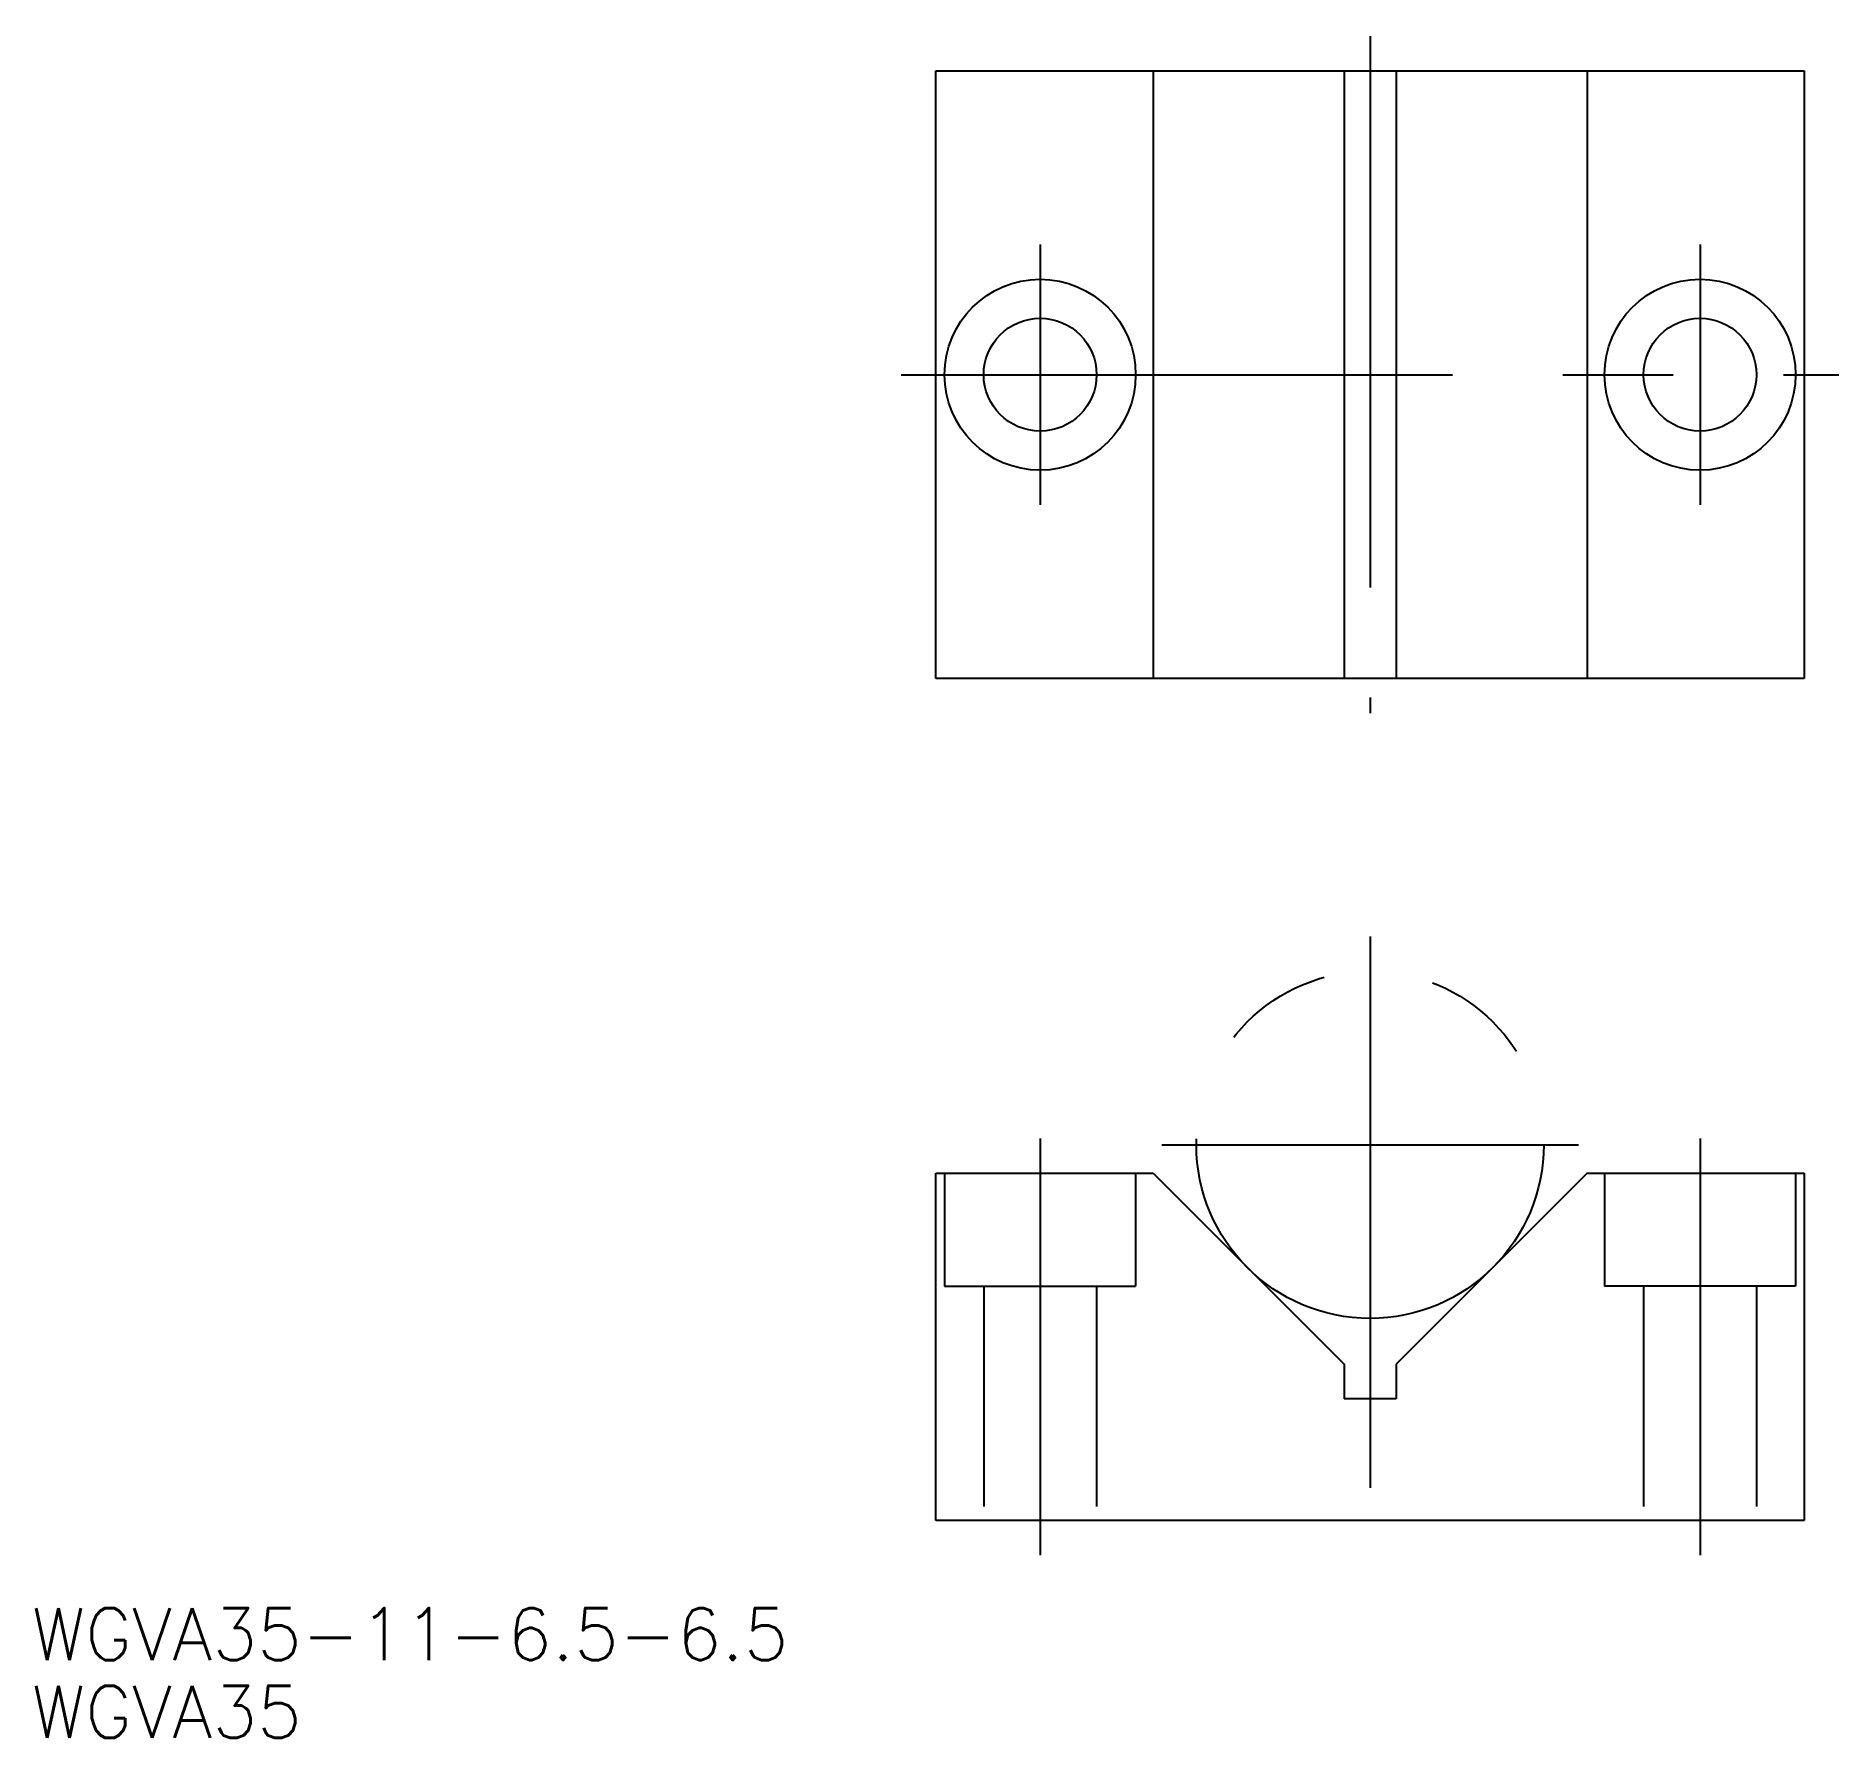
# Model space of a CAD drawing. Extents: x -77 to 27, y -13 to 85.
import ezdxf

# ---------------------------------------------------------------- set-up
doc = ezdxf.new("R2010")
doc.units = 0
for name, pattern in [('CENTER', [50.8, 31.75, -6.35, 6.35, -6.35]), ('DASHED', [19.05, 12.7, -6.35]), ('PHANTOM', [63.5, 31.75, -6.35, 6.35, -6.35, 6.35, -6.35])]:
    doc.linetypes.add(name, pattern=pattern)
doc.layers.get('0').update_dxf_attribs({"linetype": 'CONTINUOUS'})
doc.layers.add('CENTER', color=1, linetype='CENTER')
doc.styles.get("Standard").update_dxf_attribs({"font": 'txt.shx', "height": 3, "bigfont": 'bigfont.shx'})

# ---------------------------------------------------------------- blocks, each defined once
blk = doc.blocks.new('*U2')
at = {"color": 7, "linetype": 'CONTINUOUS'}
blk.add_text('WGVA35-11-6.5-6.5', height=3, dxfattribs=at).set_placement((-77.08, -8.04))
blk = doc.blocks.new('*U3')
at = {"color": 7, "linetype": 'CONTINUOUS'}
blk.add_text('WGVA35', height=3, dxfattribs=at).set_placement((-77.08, -12.52))

msp = doc.modelspace()

# ---------------------------------------------------------------- linework, layer by layer
at = {"color": 7, "linetype": 'CONTINUOUS'}
for p, q in [((-25, 83.49), (25, 83.49)), ((-25, 48.49), (-25, 83.49)), ((-12.5, 83.49), (-12.5, 48.49)), ((-1.5, 83.49), (-1.5, 48.49)), ((1.5, 83.49), (1.5, 48.49)), ((12.5, 83.49), (12.5, 48.49)), ((25, 83.49), (25, 48.49)), ((25, 48.49), (-25, 48.49)), ((-25, 20), (-12.5, 20)), ((-25, 0), (-25, 20)), ((-12.5, 20), (-1.5, 9)), ((12.5, 20), (1.5, 9)), ((12.5, 20), (25, 20)), ((25, 20), (25, 0)), ((-1.5, 9), (-1.5, 7)), ((1.5, 9), (1.5, 7)), ((1.5, 7), (-1.5, 7)), ((25, 0), (-25, 0))]:
    msp.add_line(p, q, dxfattribs=at)
at = {"color": 3, "linetype": 'DASHED'}
for p, q in [((-24.5, 20), (-24.5, 13.5)), ((-13.5, 20), (-13.5, 13.5)), ((13.5, 20), (13.5, 13.5)), ((24.5, 20), (24.5, 13.5)), ((-24.5, 13.5), (-13.5, 13.5)), ((-22.25, 13.5), (-22.25, 0)), ((-15.75, 13.5), (-15.75, 0)), ((24.5, 13.5), (13.5, 13.5)), ((15.75, 13.5), (15.75, 0)), ((22.25, 13.5), (22.25, 0))]:
    msp.add_line(p, q, dxfattribs=at)
at = {"color": 7, "linetype": 'CONTINUOUS'}
for centre, radius in [((-19, 65.99), 5.5), ((19, 65.99), 5.5), ((-19, 65.99), 3.25), ((19, 65.99), 3.25)]:
    msp.add_circle(centre, radius, dxfattribs=at)
at = {"color": 3, "linetype": 'PHANTOM'}
msp.add_circle((0, 21.64), 10, dxfattribs=at)
at = {"layer": 'CENTER', "color": 1, "linetype": 'CENTER'}
for p, q in [((0, 85.49), (0, 46.49)), ((-19, 73.49), (-19, 58.49)), ((19, 73.49), (19, 58.49)), ((-27, 65.99), (27, 65.99)), ((0, 33.64), (0, -2)), ((-19, 22), (-19, -2)), ((19, 22), (19, -2)), ((-12, 21.64), (12, 21.64))]:
    msp.add_line(p, q, dxfattribs=at)

# ---------------------------------------------------------------- block references
at = {"color": 7, "linetype": 'CONTINUOUS'}
for name in ['*U2', '*U3']:
    msp.add_blockref(name, (0, 0), dxfattribs=at)

doc.saveas('drawing.dxf')
